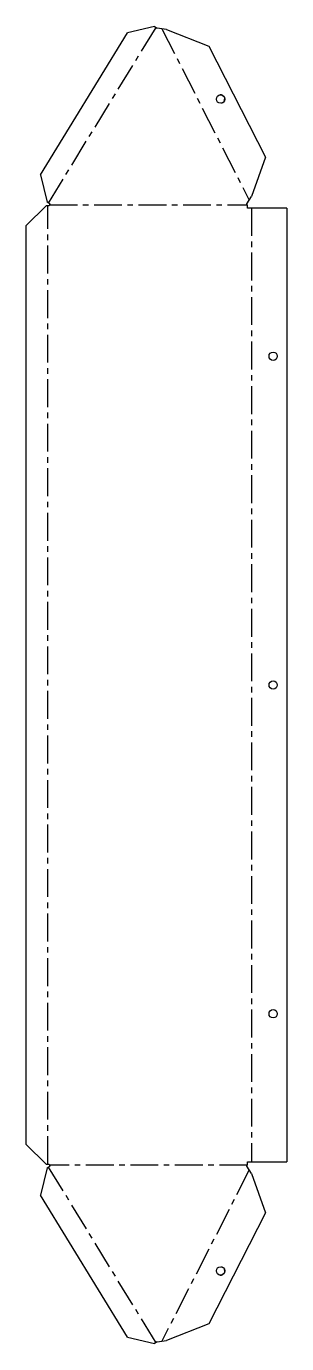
# Model space of a CAD drawing. Header units: millimetres. Extents: x -295 to -176, y -301 to 301.
import ezdxf

# ---------------------------------------------------------------- set-up
doc = ezdxf.new("R2010")
doc.units = ezdxf.units.MM
doc.linetypes.add('CENTERX2', pattern=[20.32, 12.7, -2.54, 2.54, -2.54])

msp = doc.modelspace()

# ---------------------------------------------------------------- linework, layer by layer
at = {"color": 7, "linetype": 'Continuous', "lineweight": 25}
for p, q in [((-236.24, 300.55), (-248.62, 297.57)), ((-236.24, 300.55), (-234.97, 299.77)), ((-288.32, 232.72), (-248.62, 297.57)), ((-230.83, 299.09), (-234.97, 299.77)), ((-230.83, 299.09), (-211.44, 291.45)), ((-211.44, 291.45), (-185.59, 240.83)), ((-185.59, 240.83), (-191.96, 222.95)), ((-288.32, 232.72), (-285.34, 220.35)), ((-194.02, 219.57), (-191.96, 222.95)), ((-285.79, 218.63), (-294.79, 209.63)), ((-284.3, 218.63), (-285.79, 218.63)), ((-284.07, 219.57), (-285.34, 220.35)), ((-284.07, 219.57), (-284.3, 218.63)), ((-193.84, 218.63), (-194.02, 219.57)), ((-193.84, 217.63), (-193.84, 218.63)), ((-175.9, 217.63), (-193.84, 217.63)), ((-175.9, 217.63), (-175.9, -217.63)), ((-294.79, -209.63), (-294.79, 209.63)), ((-294.79, -209.63), (-285.79, -218.63)), ((-285.34, -220.35), (-288.32, -232.72)), ((-285.79, -218.63), (-284.3, -218.63)), ((-285.34, -220.35), (-284.07, -219.57)), ((-284.3, -218.63), (-284.07, -219.57)), ((-194.02, -219.57), (-193.84, -218.63)), ((-191.96, -222.95), (-194.02, -219.57)), ((-193.84, -217.63), (-175.9, -217.63)), ((-193.84, -218.63), (-193.84, -217.63)), ((-191.96, -222.95), (-185.59, -240.83)), ((-248.62, -297.57), (-288.32, -232.72)), ((-185.59, -240.83), (-211.44, -291.45)), ((-211.44, -291.45), (-230.83, -299.09)), ((-248.62, -297.57), (-236.24, -300.55)), ((-234.97, -299.77), (-236.24, -300.55)), ((-234.97, -299.77), (-230.83, -299.09))]:
    msp.add_line(p, q, dxfattribs=at)
at = {"color": 7, "linetype": 'CENTERX2'}
for p, q in [((-284.64, 219.92), (-235.54, 300.12)), ((-232.9, 299.43), (-192.99, 221.26)), ((-284.97, -218.63), (-284.97, 218.63)), ((-284.19, 219.1), (-193.93, 219.1)), ((-192.02, 217.63), (-192.02, -217.63)), ((-235.54, -300.12), (-284.64, -219.92)), ((-193.93, -219.1), (-284.19, -219.1)), ((-192.99, -221.26), (-232.9, -299.43))]:
    msp.add_line(p, q, dxfattribs=at)
at = {"color": 7, "linetype": 'Continuous', "lineweight": 25}
for centre in [(-206.07, 267.36), (-182.07, 150), (-182.07, 0), (-182.07, -150), (-206.07, -267.36)]:
    msp.add_circle(centre, 1.9, dxfattribs=at)
for centre, start, end in [((-206.08, 267.36), 11.23976, 101.24012), ((-206.08, 267.36), 281.2315, 11.23114), ((-206.08, -267.36), 258.76024, 348.75988), ((-206.08, -267.36), 348.7685, 78.76886)]:
    msp.add_arc(centre, 1.9, start, end, dxfattribs=at)

doc.saveas('drawing.dxf')
